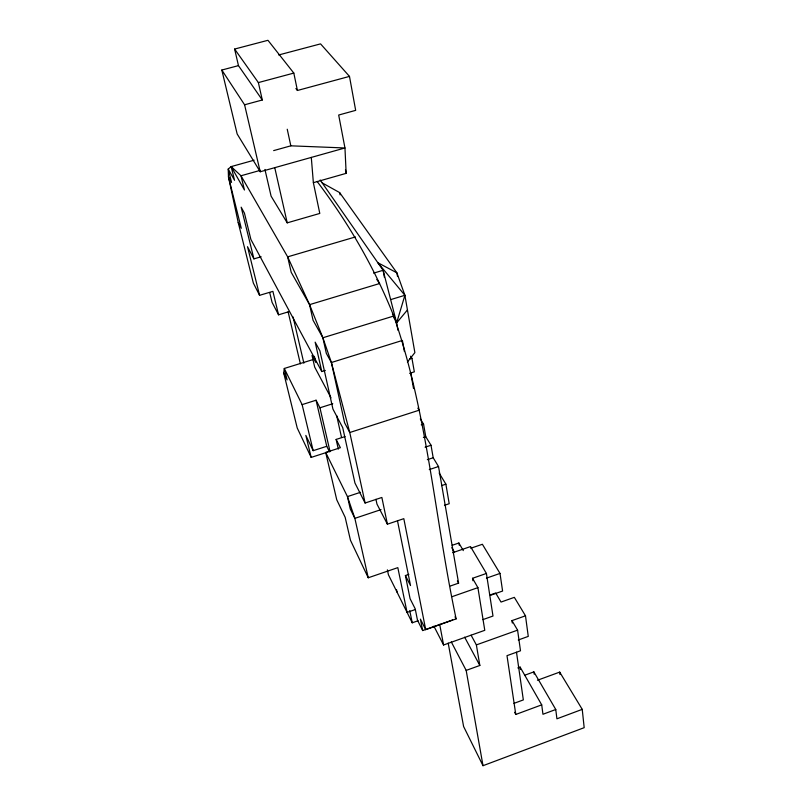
<?xml version="1.0" encoding="UTF-8"?>
<svg xmlns="http://www.w3.org/2000/svg" width="806" height="806" viewBox="0 0 806 806"><rect width="100%" height="100%" fill="white"/><g stroke="black" fill="none" stroke-linecap="round" stroke-linejoin="round"><path stroke-width="1.21" d="M327.931 451.995L311.166 457.405L297.233 428.016L283.712 372.997L284.296 368.463L312.778 359.647M397.963 330.279L396.633 322.924L404.894 295.298L396.884 272.821L339.638 192.594L322.219 182.912M407.393 362.055L414.878 352.615L404.894 295.298L377.843 262.716L396.884 272.821L397.529 276.518M394.618 317.252L396.633 322.924L407.443 309.947M254.102 160.203L231.161 166.6L228.229 169.048L228.461 176.846L238.213 222.527L253.336 283.037L259.582 295.328L272.902 291.359L278.554 314.814L289.263 311.579M448.186 643.107L463.611 726.528L483.006 765.7L584.179 727.677L582.234 709.361L559.696 672.103L537.451 680.254M582.234 709.361L556.916 718.811L555.767 709.502L533.874 671.882L524.837 675.186M514.601 712.282L515.79 714.459L541.713 704.857L520.112 667.106L517.825 667.932M555.767 709.502L542.952 714.267L541.713 704.857M513.966 703.366L523.336 699.91L516.495 652.205M483.006 765.7L466.17 670.401L479.832 665.464L476.376 644.901L471.097 635.188M518.258 639.994L528.262 636.397L525.492 615.804L514.339 597.357L501.03 602.062L495.7 593.015L490.179 594.959M476.376 644.901L517.583 630.151L511.971 620.62L525.492 615.804M433.89 626.151L443.572 644.991L484.779 630.312L477.908 587.634L472.528 578.285L486.411 573.459L492.99 616.036L482.854 619.633M408.864 574.346L405.398 575.544L410.093 598.707L415.201 608.822L417.488 620.207L422.676 630.554L452.609 619.975M422.676 630.554L420.4 619.129L425.699 629.637L456.125 618.887C434.716 518.238 427.734 413.68 393.761 316.023C374.528 267.783 348.424 222.799 317.09 181.421M387.374 569.862L388.421 574.769L412.239 622.796L418.102 620.741M490.854 595.16L502.591 591.04L500.012 573.419L482.381 544.272L470.785 548.251M415.382 609.507L407.07 612.409L397.821 567.636L368.251 577.771L350.459 540.252L345.17 517.331L336.737 499.76L325.695 452.458L340.374 447.713L336.132 439.431L345.049 436.57M452.095 596.662L477.908 587.634M450.433 585.982L458.594 583.141L438.524 466.523L433.195 457.758L431.019 445.255L425.77 436.711L423.543 424.097L420.319 418.898M486.441 578.154L500.012 573.419M452.196 545.289L458.876 543.002L463.299 550.619M452.801 552.654L470.513 546.579L486.411 573.459M375.949 499.287L376.966 504.103L387.404 524.192L403.816 518.671L425.699 629.637M444.469 505.302L449.204 503.71L445.889 484.174L439.139 473.011M441.537 485.625L445.889 484.174M381.047 509.614L354.862 518.349L350.257 508.949L347.457 496.607L325.695 452.458M325.342 370.438L321.775 371.546L315.156 342.147L319.901 350.801L332.938 409.065L342.721 427.654L354.952 483.036L365.108 503.025L381.863 497.463L387.404 524.192M360.534 492.285L347.457 496.607L354.862 518.349L368.251 577.771M429.286 469.576L438.524 466.523M427.321 459.682L433.195 457.758M423.372 437.487L425.77 436.711M425.094 447.189L431.019 445.255M421.246 424.843L423.543 424.097M311.166 457.405L305.847 435.411L313.171 450.675L326.752 446.292L329.513 451.844M283.712 372.997L287.107 379.918L284.296 368.463L302.119 404.622L316.063 400.219L319.942 407.786L332.777 403.725M409.589 373.329L414.334 371.838L411.947 358.297L410.566 356.192M409.559 359.053L411.947 358.297M238.213 222.527L241.276 228.289L228.461 176.846L231.544 182.398L228.229 169.048L234.536 180.302L231.161 166.6L240.994 175.768L287.651 256.852L309.564 304.648L322.874 337.764L326.319 353.36L331.387 362.509L402.406 340.444L404.4 351.537M355.426 236.944L287.651 256.852L291.198 272.307L309.564 304.648L313.06 320.274L322.874 337.764L393.761 316.023L394.194 318.43M390.93 299.54L404.894 295.298M309.564 304.648L379.576 283.541L376.755 279.39M373.611 273.133L383.112 270.282L396.633 322.924M259.582 295.328L247.502 246.696L253.92 258.877L261.124 256.771M264.932 169.451L271.098 196.16L287.218 222.849L319.791 213.439L313.363 182.68L311.297 157.412M313.363 182.68L346.157 173.35L344.958 147.972L338.681 115.036L355.668 110.362L349.482 76.399L320.556 43.877L278.705 54.969M260.348 170.338L240.994 175.768L244.46 190.014L231.161 166.6M221.821 70.041L244.591 104.79L262.293 99.994L238.465 65.629L221.821 70.041L237.155 133.957L260.207 171.759L344.958 147.972L290.825 145.826L273.657 150.611M295.903 88.509L297.424 90.484L349.482 76.399M293.817 73.084L267.955 40.3L234.627 49.055L258.373 82.585L293.817 73.084L297.424 90.484M320.173 179.98L383.112 270.282L384.432 277.476M392.431 314.048L393.761 316.023M417.82 408.128L419.13 410.214L349.764 432.51L344.595 422.777L331.387 362.509L322.874 337.764M451.793 547.697L454.292 552.06M457.375 580.965L458.594 583.141M455.017 616.822L456.125 618.887M464.629 637.163L479.832 665.464M321.775 371.546L250.898 239.463L244.43 213.116L241.165 207.172L253.92 258.877M331.024 397.862L314.683 367.083L312.023 355.416L315.74 362.368L314.36 356.292M451.289 641.919L466.17 670.401M278.554 314.814L272.075 302.371L269.708 292.598M405.398 575.544L410.526 585.569L397.489 520.757M331.387 362.509L349.764 432.51L365.108 503.025M302.119 404.622L313.171 450.675M288.115 311.821L300.386 363.879M244.591 104.79L260.207 171.759M293.072 316.939L303.872 363.174M234.627 49.055L238.465 65.629M316.063 400.219L326.752 446.292M319.942 407.786L330.057 451.632M274.765 167.729L287.218 222.849M336.132 439.431L338.319 449.103M258.373 82.585L262.293 99.994M336.656 415.543L341.543 437.477M287.238 129.232L290.825 145.826M396.552 589.73L397.066 592.168M409.74 610.605L412.239 622.796M339.638 192.594L340.082 194.871M345.452 169.693L346.157 173.35M439.693 624.328L443.572 644.991M410.657 372.453L413.528 388.552M458.876 543.002L459.239 545.219M472.528 578.285L472.921 580.723M515.79 714.459L506.994 655.661L520.495 650.785L517.583 630.151M511.971 620.62L512.314 623.038M520.112 667.106L520.444 669.433M533.874 671.882L534.187 674.189M559.696 672.103L559.989 674.521"/></g></svg>
